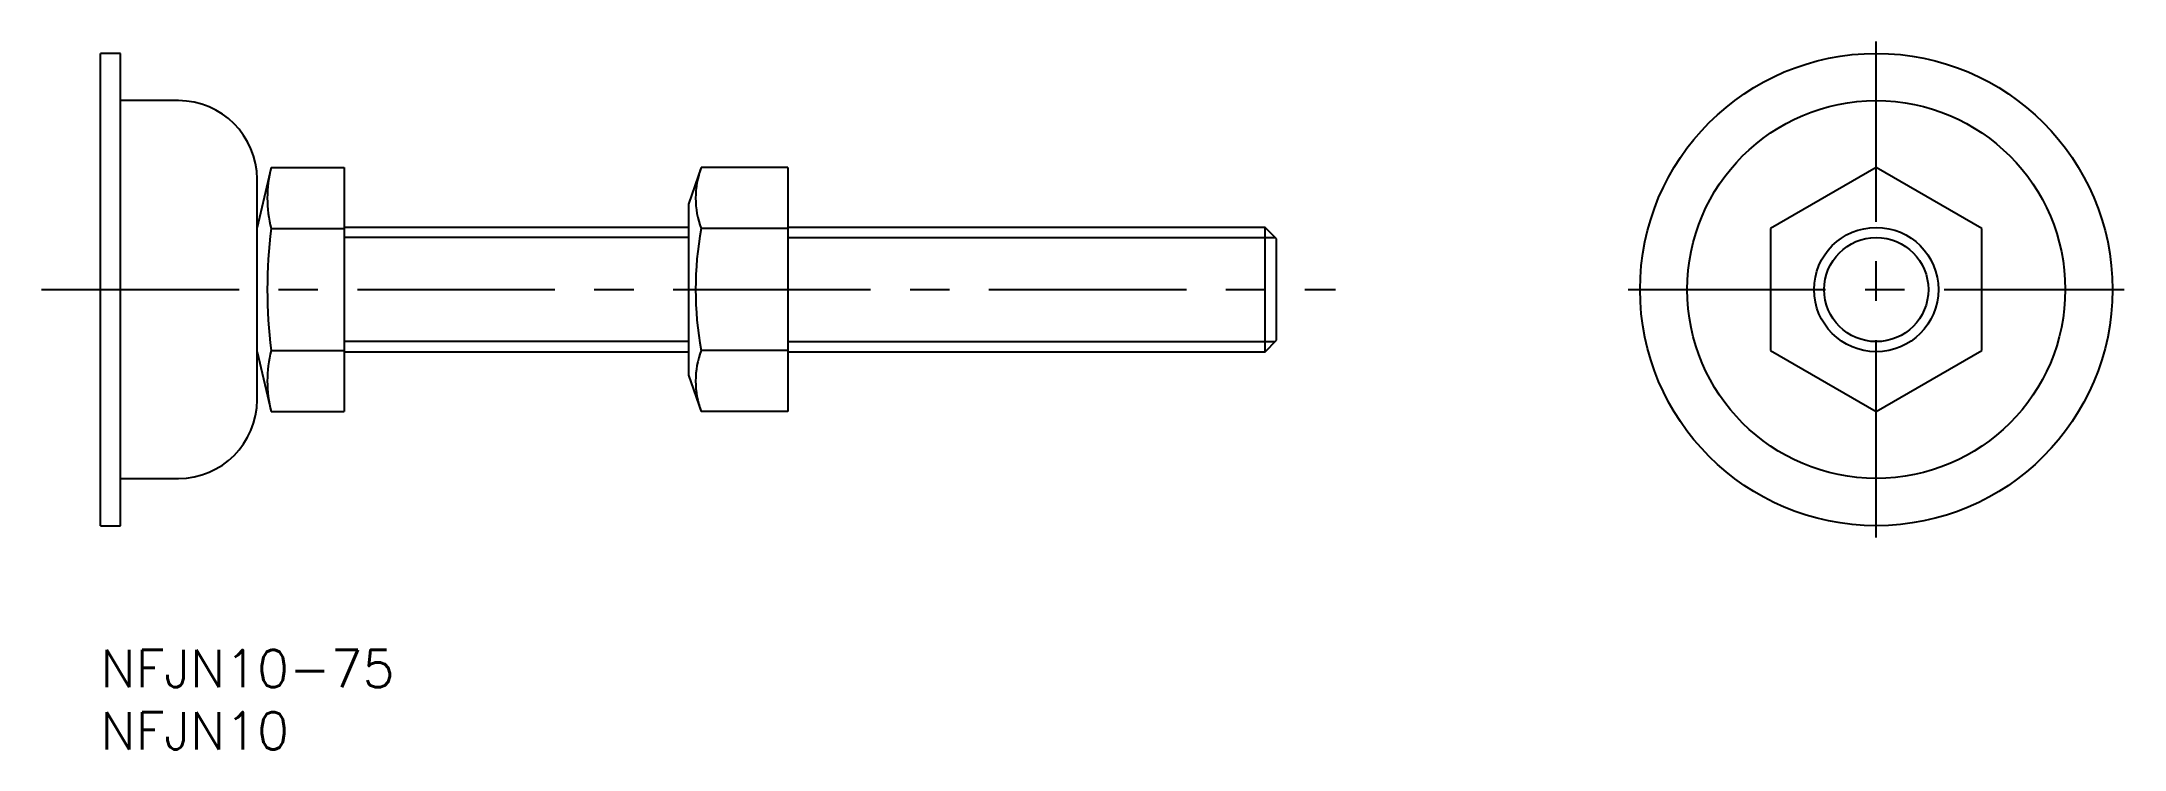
# Model space of a CAD drawing. Extents: x -5 to 163, y -8 to 49.
import ezdxf

# ---------------------------------------------------------------- set-up
doc = ezdxf.new("R2010")
doc.units = 0
doc.header["$LTSCALE"] = 0.5
doc.linetypes.add('CENTER', pattern=[50.8, 31.75, -6.35, 6.35, -6.35])
for name, color, linetype in [('MSM_CENTER', 1, 'CENTER'), ('MSM_CONTINUOUS', 7, 'CONTINUOUS'), ('MSM_NARROW', 5, 'CONTINUOUS'), ('MSM_PART_NUMBER', 7, 'CONTINUOUS')]:
    doc.layers.add(name, color=color, linetype=linetype)
doc.styles.get("Standard").update_dxf_attribs({"font": 'txt.shx', "height": 3, "bigfont": 'bigfont.shx'})

msp = doc.modelspace()

# ---------------------------------------------------------------- linework, layer by layer
at = {"layer": 'MSM_CENTER'}
for p, q in [((142.84, 9.05), (142.84, 48.95)), ((-4.73, 29), (99.33, 29)), ((122.89, 29), (162.79, 29))]:
    msp.add_line(p, q, dxfattribs=at)
at = {"layer": 'MSM_CONTINUOUS'}
for p, q in [((0, 10), (0, 48)), ((1.6, 48), (0, 48)), ((1.6, 10), (1.6, 48)), ((6.27, 44.2), (1.6, 44.2)), ((13.72, 38.81), (12.6, 34)), ((13.72, 38.81), (19.6, 38.81)), ((19.6, 38.81), (19.6, 19.19)), ((48.33, 38.81), (47.3, 35.88)), ((55.3, 38.81), (48.33, 38.81)), ((55.3, 38.81), (55.3, 19.19)), ((142.84, 38.81), (134.34, 33.91)), ((151.34, 33.91), (142.84, 38.81)), ((12.6, 20.13), (12.6, 37.87)), ((47.3, 35.88), (47.3, 22.12)), ((13.72, 33.91), (19.6, 33.91)), ((47.3, 34), (19.6, 34)), ((55.3, 33.91), (48.33, 33.91)), ((93.68, 34), (55.3, 34)), ((94.6, 33.08), (93.68, 34)), ((93.68, 24), (93.68, 34)), ((134.34, 33.91), (134.34, 24.09)), ((151.34, 24.09), (151.34, 33.91)), ((94.6, 24.92), (94.6, 33.08)), ((12.6, 24), (13.72, 19.19)), ((13.72, 24.09), (19.6, 24.09)), ((19.6, 24), (47.3, 24)), ((55.3, 24.09), (48.33, 24.09)), ((55.3, 24), (93.68, 24)), ((93.68, 24), (94.6, 24.92)), ((134.34, 24.09), (142.84, 19.19)), ((142.84, 19.19), (151.34, 24.09)), ((47.3, 22.12), (48.33, 19.19)), ((13.72, 19.19), (19.6, 19.19)), ((55.3, 19.19), (48.33, 19.19)), ((1.6, 13.8), (6.27, 13.8)), ((0, 10), (1.6, 10))]:
    msp.add_line(p, q, dxfattribs=at)
for radius in [19, 15.2, 5]:
    msp.add_circle((142.84, 29), radius, dxfattribs=at)
for centre, radius, start, end in [((6.27, 37.87), 6.33, 0, 90), ((23.6, 36.36), 10.18, 166.0565, 193.9435), ((54.79, 36.36), 6.92, 159.224, 200.776), ((53.48, 29), 40.06, 172.9642, 187.0358), ((74.71, 29), 26.84, 169.4655, 190.5345), ((23.6, 21.64), 10.18, 166.0564, 193.9436), ((54.79, 21.64), 6.92, 159.2239, 200.7761), ((6.27, 20.13), 6.33, 270, 360)]:
    msp.add_arc(centre, radius, start, end, dxfattribs=at)
at = {"layer": 'MSM_NARROW'}
for p, q in [((47.3, 33.19), (19.6, 33.19)), ((55.3, 33.19), (94.49, 33.19)), ((47.3, 24.81), (19.6, 24.81)), ((55.3, 24.81), (94.49, 24.81))]:
    msp.add_line(p, q, dxfattribs=at)
msp.add_circle((142.84, 29), 4.19, dxfattribs=at)

# ---------------------------------------------------------------- texts
at = {"layer": 'MSM_PART_NUMBER'}
for s, p in [('NFJN10-75', (0, -3)), ('NFJN10', (0, -8))]:
    msp.add_text(s, height=3, dxfattribs=at).set_placement(p)

doc.saveas('drawing.dxf')
